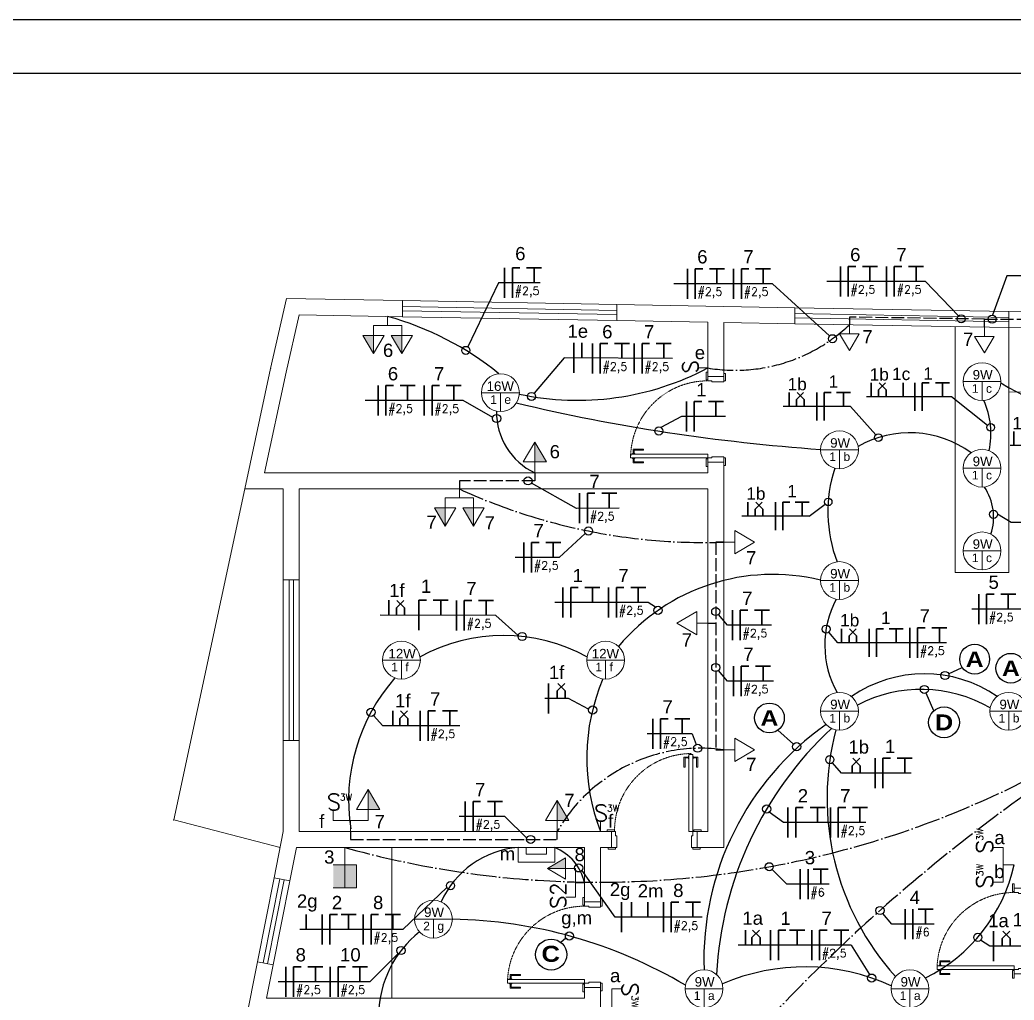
# Model space of a CAD drawing. Header units: millimetres. Extents: x 18652 to 51407, y 18252 to 30404.
# Drawn here: x 33816 to 34744, y 20306 to 21222 of the extents above; entities that cross this region are included whole.
import ezdxf
from ezdxf.enums import TextEntityAlignment as Align

# ---------------------------------------------------------------- set-up
doc = ezdxf.new("R2010")
doc.units = ezdxf.units.MM
for name, pattern in [('ACAD_ISO02W100', [15, 12, -3]), ('ACAD_ISO04W100', [30, 24, -3, 0, -3]), ('HIDDEN', [0.375, 0.25, -0.125])]:
    doc.linetypes.add(name, pattern=pattern)
for name, color, linetype, lineweight in [('ARQ09252C', 252, 'Continuous', 9), ('EJEL05130C', 130, 'Continuous', 30), ('EJEL0550C', 50, 'Continuous', 35), ('EJEL0580C', 80, 'Continuous', 9), ('EJEL25170C', 170, 'Continuous', 25), ('EJEL25170T', 170, 'ACAD_ISO02W100', 25), ('EJEL25170TP', 1, 'ACAD_ISO04W100', 25), ('EJEL3040C', 40, 'Continuous', 9), ('EJELFORMATO', 170, 'Continuous', 25)]:
    doc.layers.add(name, color=color, linetype=linetype, lineweight=lineweight)
doc.styles.add('M_abG50', font='', dxfattribs={"width": 1.1, "height": 0.13})
doc.styles.add('ROMANSI', font='RomanS')
doc.styles.add('SR60', font='simplex', dxfattribs={"height": 0.15})
doc.styles.add('SR80', font='SIMPLEX', dxfattribs={"height": 0.1})
doc.styles.get("Standard").update_dxf_attribs({"font": 'arial.ttf'})
doc.styles.get('M_abG50').set_extended_font_data('Arial Black')

# ---------------------------------------------------------------- blocks, each defined once
blk = doc.blocks.new('arandext')
at = {"layer": 'EJEL0580C', "linetype": 'Continuous'}
for p, q in [((0, 10.02), (0, 18.02)), ((0, -10.02), (0, 10.02)), ((0, -10.02), (0, -18.02))]:
    blk.add_line(p, q, dxfattribs=at)
blk.add_lwpolyline([(0, 18.02), (14.46, 18.02), (14.46, -18.02), (0, -18.02)], dxfattribs=at)
at = {"layer": 'EJEL0580C'}
blk.add_lwpolyline([(0, 10.02), (6.46, 10.02), (6.46, -10.02), (0, -10.02)], dxfattribs=at)
blk = doc.blocks.new('A$C30B02EAA')
at = {"layer": 'EJEL0580C'}
h = blk.add_hatch(color=256, dxfattribs=at)
h.dxf.hatch_style = 1
h.paths.add_polyline_path([(0, 0), (0, -16.9), (28.7, 0)])
for p, q in [((0, 0), (0, 16.9)), ((0, 16.9), (0, -16.9)), ((0, 16.9), (28.7, 0)), ((0, 0), (-15.9, 0)), ((28.7, 0), (0, -16.9)), ((0, 0), (28.7, 0))]:
    blk.add_line(p, q, dxfattribs=at)
blk = doc.blocks.new('tomada m 2')
at = {"layer": 'EJEL0580C'}
h = blk.add_hatch(color=256, dxfattribs=at)
h.dxf.hatch_style = 1
h.paths.add_polyline_path([(11317.04, 26610.91), (11327.01, 26610.91), (11317.04, 26627.81)])
h = blk.add_hatch(color=256, dxfattribs=at)
h.dxf.hatch_style = 1
h.paths.add_polyline_path([(11343.66, 26610.91), (11353.64, 26610.91), (11343.66, 26627.81)])
for p, q in [((11307.06, 26610.91), (11317.04, 26627.81)), ((11317.04, 26627.81), (11327.01, 26610.91)), ((11317.04, 26610.91), (11317.04, 26627.81)), ((11333.69, 26610.91), (11343.66, 26627.81)), ((11343.66, 26627.81), (11353.64, 26610.91)), ((11343.66, 26610.91), (11343.66, 26627.81)), ((11317.04, 26610.91), (11307.06, 26610.91)), ((11307.06, 26610.91), (11327.01, 26610.91)), ((11317.04, 26610.91), (11317.04, 26601.56)), ((11343.66, 26610.91), (11333.69, 26610.91)), ((11333.69, 26610.91), (11353.64, 26610.91)), ((11343.66, 26610.91), (11343.66, 26601.56)), ((11317.04, 26601.56), (11343.66, 26601.56)), ((11343.66, 26601.56), (11330.35, 26601.56)), ((11330.35, 26601.56), (11330.35, 26595.09)), ((11330.35, 26595.09), (11330.35, 26593.14))]:
    blk.add_line(p, q, dxfattribs=at)
blk = doc.blocks.new('A$C358D43A7')
at = {"layer": 'EJEL0580C'}
for p, q in [((0, 0), (0, 16.9)), ((0, 16.9), (0, -16.9)), ((0, 16.9), (28.7, 0)), ((0, 0), (-15.9, 0)), ((28.7, 0), (0, -16.9))]:
    blk.add_line(p, q, dxfattribs=at)
blk = doc.blocks.new('A$C5CDA3447')
at = {"layer": 'EJEL0580C'}
blk.add_line((6.6, 0), (-6.6, 0), dxfattribs=at)
at = {"layer": 'EJEL0580C', "style": 'SR80'}
blk.add_text('S', height=21.2, rotation=270, dxfattribs=at).set_placement((6.6, 7.4))
blk = doc.blocks.new('A$C0AE3526C')
at = {"layer": 'EJEL0580C'}
h = blk.add_hatch(color=256, dxfattribs=at)
h.dxf.hatch_style = 1
h.paths.add_polyline_path([(47.6, 15.9), (15.9, 15.9), (15.9, -15.9), (47.6, -15.9)])
h = blk.add_hatch(color=256, dxfattribs=at)
h.dxf.hatch_style = 1
h.paths.add_polyline_path([(47.6, -15.9), (47.6, 0), (15.9, 0), (15.9, -15.9)])
for p, q in [((15.9, 15.9), (47.6, 15.9)), ((15.9, -15.9), (15.9, 15.9)), ((15.9, -15.9), (15.9, 15.9)), ((47.6, -15.9), (47.6, 15.9)), ((47.6, -15.9), (47.6, 15.9)), ((-7.9, 0), (47.6, 0)), ((0, 0), (47.6, 0))]:
    blk.add_line(p, q, dxfattribs=at)
blk = doc.blocks.new('A$C3D7A1D48')
at = {"layer": 'EJEL0580C'}
blk.add_line((6.6, 0), (-6.6, 0), dxfattribs=at)
at = {"layer": 'EJEL0580C', "style": 'SR80'}
blk.add_text('S2', height=21.16, rotation=270, dxfattribs=at).set_placement((6.6, 16.1))
blk = doc.blocks.new('A$C71E37391')
at = {"layer": 'EJEL0550C', "ltscale": 0.015}
for p, q in [((7.02, 14.03), (-7.02, 14.03)), ((0, 0), (0, 14.03))]:
    blk.add_line(p, q, dxfattribs=at)
blk = doc.blocks.new('A$C1116134A')
at = {"layer": 'EJEL0550C', "ltscale": 0.015}
for p, q in [((0, -14.03), (0, 14.03)), ((0, 14.03), (7.02, 14.03))]:
    blk.add_line(p, q, dxfattribs=at)
blk = doc.blocks.new('A$C33D512FD')
at = {"layer": 'EJEL0550C', "ltscale": 0.015}
for p, q in [((-3.76, 7), (3.26, 14.02)), ((3.76, 7), (-3.26, 14.02)), ((-3.76, -0.01), (-3.76, 7)), ((3.76, -0.01), (3.76, 7))]:
    blk.add_line(p, q, dxfattribs=at)
blk = doc.blocks.new('TYFYTFTY')
at = {"layer": 'EJEL0580C'}
for q in [(-208, 0), (208, 0), (0, -208)]:
    blk.add_line((0, 0), q, dxfattribs=at)
blk.add_circle((0, 0), 208, dxfattribs=at)

msp = doc.modelspace()

# ---------------------------------------------------------------- hatches: boundary and pattern name
at = {"layer": 'EJEL0580C'}
h = msp.add_hatch(color=256, dxfattribs=at)
h.dxf.hatch_style = 1
h.paths.add_polyline_path([(34325.33, 20429.01), (34325.33, 20438.98), (34308.43, 20429.01)])

# ---------------------------------------------------------------- linework, layer by layer
at = {"layer": 'ARQ09252C'}
for p, q in [((34064.64, 20961.67), (34049.7, 20896.23)), ((34173.08, 20959.72), (34064.64, 20961.67)), ((34173.08, 20944.71), (34173.08, 20959.72)), ((34173.08, 20959.72), (34373.08, 20956.12)), ((34173.12, 20954.21), (34373.12, 20950.62)), ((34539.36, 20953.13), (34373.08, 20956.12)), ((34373.08, 20941.12), (34373.08, 20956.12)), ((34539.36, 20938.13), (34539.36, 20953.13)), ((34539.36, 20953.13), (34739.36, 20949.54)), ((34076.56, 20946.45), (34064.35, 20892.99)), ((34173.08, 20944.71), (34076.56, 20946.45)), ((34173.05, 20950.22), (34373.05, 20946.62)), ((34173.08, 20944.71), (34373.08, 20941.12)), ((34539.32, 20943.63), (34739.32, 20940.04)), ((34539.4, 20947.63), (34739.4, 20944.04)), ((35014.33, 20944.6), (34739.36, 20949.54)), ((34739.36, 20934.54), (34739.36, 20949.54)), ((34458.1, 20939.59), (34373.08, 20941.12)), ((34458.1, 20888.79), (34458.1, 20939.59)), ((34539.36, 20938.13), (34473.1, 20939.32)), ((34473.1, 20888.79), (34473.1, 20939.32)), ((34539.36, 20938.13), (34739.36, 20934.54)), ((34689.36, 20705.7), (34689.36, 20935.44)), ((34999.33, 20929.87), (34739.36, 20934.54)), ((34739.36, 20934.54), (34739.36, 20705.7)), ((34049.7, 20896.23), (34025.59, 20783.79)), ((34064.35, 20892.99), (34044.15, 20798.79)), ((34458.1, 20888.79), (34473.1, 20888.79)), ((34939.33, 20870.93), (34739.36, 20874.53)), ((34388.62, 20816.77), (34388.62, 20821.01)), ((34388.62, 20821.01), (34389.42, 20821.01)), ((34398.12, 20821.01), (34389.42, 20821.01)), ((34389.42, 20819.88), (34389.42, 20816.77)), ((34389.42, 20819.88), (34398.12, 20819.88)), ((34397.94, 20819.88), (34397.94, 20821.01)), ((34398.12, 20819.88), (34398.12, 20821.01)), ((34389.42, 20812.3), (34388.62, 20812.3)), ((34388.62, 20812.3), (34388.62, 20808.06)), ((34388.62, 20808.06), (34389.42, 20808.06)), ((34389.42, 20809.19), (34389.42, 20812.3)), ((34389.42, 20809.19), (34398.12, 20809.19)), ((34398.12, 20808.06), (34389.42, 20808.06)), ((34397.94, 20809.19), (34397.94, 20808.06)), ((34398.12, 20809.19), (34398.12, 20808.06)), ((34458.1, 20798.79), (34458.1, 20808.79)), ((34458.1, 20808.79), (34473.1, 20808.79)), ((34473.1, 20798.79), (34473.1, 20808.79)), ((34473.1, 20808.79), (34473.1, 20808.79)), ((34044.15, 20798.79), (34458.1, 20798.79)), ((34473.1, 20798.79), (34473.1, 20448.79)), ((33959.27, 20474.47, 111382), (34025.59, 20783.79)), ((34025.59, 20783.79), (34061.62, 20783.79)), ((34061.62, 20783.79), (34061.62, 20698.79)), ((34076.62, 20783.79), (34076.62, 20698.79)), ((34076.62, 20783.79), (34458.1, 20783.79)), ((34458.1, 20783.79), (34458.1, 20463.79)), ((34739.36, 20705.7), (34689.36, 20705.7)), ((34076.62, 20698.79), (34061.62, 20698.79)), ((34061.62, 20698.79), (34061.62, 20548.79)), ((34067.12, 20698.79), (34067.12, 20548.79)), ((34071.12, 20698.79), (34071.12, 20548.79)), ((34076.62, 20548.79), (34076.62, 20698.79)), ((34061.62, 20548.79), (34061.62, 20463.79)), ((34076.62, 20548.79), (34061.62, 20548.79)), ((34076.62, 20548.79), (34076.62, 20463.79)), ((34440.12, 20533.27), (34435.88, 20533.27)), ((34435.88, 20533.27), (34435.88, 20532.47)), ((34435.88, 20523.77), (34435.88, 20532.47)), ((34437.01, 20532.47), (34440.12, 20532.47)), ((34437.01, 20532.47), (34437.01, 20523.77)), ((34444.59, 20532.47), (34444.59, 20533.27)), ((34444.59, 20533.27), (34448.83, 20533.27)), ((34447.7, 20532.47), (34444.59, 20532.47)), ((34447.7, 20532.47), (34447.7, 20523.77)), ((34448.83, 20533.27), (34448.83, 20532.47)), ((34448.83, 20523.77), (34448.83, 20532.47)), ((34437.01, 20523.95), (34435.88, 20523.95)), ((34437.01, 20523.77), (34435.88, 20523.77)), ((34447.7, 20523.95), (34448.83, 20523.95)), ((34447.7, 20523.77), (34448.83, 20523.77)), ((33959.27, 20474.47), (34058.65, 20448.79)), ((34061.62, 20463.79), (34053.06, 20420.51)), ((34076.62, 20463.79), (34368.1, 20463.79)), ((34368.1, 20463.79), (34368.1, 20448.79)), ((34448.1, 20463.79), (34458.1, 20463.79)), ((34458.1, 20463.79), (34448.1, 20463.79)), ((34448.1, 20463.79), (34448.1, 20448.79)), ((34067.77, 20417.6), (34073.94, 20448.79)), ((34073.94, 20448.79), (34343.1, 20448.79)), ((34163.1, 20448.79), (34163.1, 20307.93)), ((34343.1, 20448.79), (34343.1, 20397.93)), ((34358.1, 20448.79), (34368.1, 20448.79)), ((34358.1, 20448.79), (34358.1, 20397.93)), ((34448.1, 20448.79), (34473.1, 20448.79)), ((34037.54, 20342.03), (34053.06, 20420.51)), ((34042.94, 20340.96), (34058.46, 20419.44)), ((34046.86, 20340.18), (34062.38, 20418.66)), ((34052.26, 20339.12), (34067.77, 20417.6)), ((34067.77, 20417.6), (34053.06, 20420.51)), ((34343.1, 20397.93), (34358.1, 20397.93)), ((34037.54, 20342.03), (33942.81, 19862.93)), ((34052.26, 20339.12), (34037.54, 20342.03)), ((34674.84, 20338.68), (34674.84, 20342.92)), ((34674.84, 20342.92), (34675.64, 20342.92)), ((34684.34, 20342.92), (34675.64, 20342.92)), ((34675.64, 20341.79), (34675.64, 20338.68)), ((34675.64, 20341.79), (34684.34, 20341.79)), ((34684.16, 20341.79), (34684.16, 20342.92)), ((34684.34, 20341.79), (34684.34, 20342.92)), ((34046.09, 20307.93), (34052.26, 20339.12)), ((34675.64, 20334.21), (34674.84, 20334.21)), ((34674.84, 20334.21), (34674.84, 20329.97)), ((34675.64, 20331.11), (34675.64, 20334.21)), ((34675.64, 20331.11), (34684.34, 20331.11)), ((34684.16, 20331.11), (34684.16, 20329.97)), ((34684.34, 20331.11), (34684.34, 20329.97)), ((34273.62, 20325.91), (34273.62, 20330.15)), ((34273.62, 20330.15), (34274.42, 20330.15)), ((34274.42, 20321.44), (34273.62, 20321.44)), ((34273.62, 20321.44), (34273.62, 20317.21)), ((34283.12, 20330.15), (34274.42, 20330.15)), ((34274.42, 20329.02), (34274.42, 20325.91)), ((34274.42, 20329.02), (34283.12, 20329.02)), ((34274.42, 20318.34), (34274.42, 20321.44)), ((34282.94, 20329.02), (34282.94, 20330.15)), ((34283.12, 20329.02), (34283.12, 20330.15)), ((34674.84, 20329.97), (34675.64, 20329.97)), ((34684.34, 20329.97), (34675.64, 20329.97)), ((34273.62, 20317.21), (34274.42, 20317.21)), ((34274.42, 20318.34), (34283.12, 20318.34)), ((34283.12, 20317.21), (34274.42, 20317.21)), ((34282.94, 20318.34), (34282.94, 20317.21)), ((34283.12, 20318.34), (34283.12, 20317.21)), ((34343.1, 20317.93), (34343.1, 20307.93)), ((34343.1, 20317.93), (34358.1, 20317.93)), ((34358.1, 20317.93), (34358.1, 20282.93)), ((34343.1, 20307.93), (34046.09, 20307.93))]:
    msp.add_line(p, q, dxfattribs=at)
for points in [[(34456.6, 20885.79), (34456.6, 20892.79), (34458.1, 20892.79), (34458.1, 20885.79)], [(34474.6, 20884.79), (34474.6, 20891.79), (34473.1, 20891.79), (34473.1, 20884.79)], [(34386.1, 20812.79), (34386.1, 20816.29), (34458.1, 20816.29), (34458.1, 20812.79)], [(34456.6, 20804.79), (34456.6, 20811.79), (34458.1, 20811.79), (34458.1, 20804.79)], [(34474.6, 20805.79), (34474.6, 20812.79), (34473.1, 20812.79), (34473.1, 20805.79)], [(34444.1, 20535.79), (34440.6, 20535.79), (34440.6, 20463.79), (34444.1, 20463.79)], [(34371.1, 20465.29), (34364.1, 20465.29), (34364.1, 20463.79), (34371.1, 20463.79)], [(34452.1, 20465.29), (34445.1, 20465.29), (34445.1, 20463.79), (34452.1, 20463.79)], [(34372.1, 20447.29), (34365.1, 20447.29), (34365.1, 20448.79), (34372.1, 20448.79)], [(34451.1, 20447.29), (34444.1, 20447.29), (34444.1, 20448.79), (34451.1, 20448.79)], [(34742.83, 20407.7), (34742.83, 20414.7), (34744.33, 20414.7), (34744.33, 20407.7)], [(34341.6, 20394.93), (34341.6, 20401.93), (34343.1, 20401.93), (34343.1, 20394.93)], [(34359.6, 20393.93), (34359.6, 20400.93), (34358.1, 20400.93), (34358.1, 20393.93)], [(34672.33, 20334.7), (34672.33, 20338.2), (34744.33, 20338.2), (34744.33, 20334.7)], [(34742.83, 20326.7), (34742.83, 20333.7), (34744.33, 20333.7), (34744.33, 20326.7)], [(34271.1, 20321.93), (34271.1, 20325.43), (34343.1, 20325.43), (34343.1, 20321.93)], [(34359.6, 20314.93), (34359.6, 20321.93), (34358.1, 20321.93), (34358.1, 20314.93)], [(34341.6, 20313.93), (34341.6, 20320.93), (34343.1, 20320.93), (34343.1, 20313.93)]]:
    msp.add_lwpolyline(points, close=True, dxfattribs=at)
for points in [[(34473.1, 20888.79), (34458.1, 20888.79), (34458.1, 20884.79), (34462.1, 20884.79), (34462.1, 20883.79), (34473.1, 20883.79), (34473.1, 20888.79)], [(34473.1, 20808.79), (34458.1, 20808.79), (34458.1, 20812.79), (34462.1, 20812.79), (34462.1, 20813.79), (34473.1, 20813.79), (34473.1, 20808.79)], [(34368.1, 20448.79), (34368.1, 20463.79), (34372.1, 20463.79), (34372.1, 20459.79), (34373.1, 20459.79), (34373.1, 20448.79), (34368.1, 20448.79)], [(34448.1, 20448.79), (34448.1, 20463.79), (34444.1, 20463.79), (34444.1, 20459.79), (34443.1, 20459.79), (34443.1, 20448.79), (34448.1, 20448.79)], [(34759.33, 20410.7), (34744.33, 20410.7), (34744.33, 20406.7), (34748.33, 20406.7), (34748.33, 20405.7), (34759.33, 20405.7), (34759.33, 20410.7)], [(34358.1, 20397.93), (34343.1, 20397.93), (34343.1, 20393.93), (34347.1, 20393.93), (34347.1, 20392.93), (34358.1, 20392.93), (34358.1, 20397.93)], [(34759.33, 20330.7), (34744.33, 20330.7), (34744.33, 20334.7), (34748.33, 20334.7), (34748.33, 20335.7), (34759.33, 20335.7), (34759.33, 20330.7)], [(34358.1, 20317.93), (34343.1, 20317.93), (34343.1, 20321.93), (34347.1, 20321.93), (34347.1, 20322.93), (34358.1, 20322.93), (34358.1, 20317.93)]]:
    msp.add_lwpolyline(points, dxfattribs=at)
for points in [[(34387.86, 20816.47), (34387.86, 20816.29), (34390.17, 20816.29), (34390.17, 20816.47, 0.414214), (34389.87, 20816.77), (34388.16, 20816.77, 0.414214)], [(34387.86, 20812.6), (34387.86, 20812.79), (34390.17, 20812.79), (34390.17, 20812.6, -0.414214), (34389.87, 20812.3), (34388.16, 20812.3, -0.414214)], [(34440.42, 20534.03), (34440.6, 20534.03), (34440.6, 20531.72), (34440.42, 20531.72, -0.414214), (34440.12, 20532.02), (34440.12, 20533.73, -0.414214)], [(34444.29, 20534.03), (34444.1, 20534.03), (34444.1, 20531.72), (34444.29, 20531.72, 0.414214), (34444.59, 20532.02), (34444.59, 20533.73, 0.414214)], [(34674.09, 20338.38), (34674.09, 20338.2), (34676.4, 20338.2), (34676.4, 20338.38, 0.414214), (34676.1, 20338.68), (34674.39, 20338.68, 0.414214)], [(34674.09, 20334.51), (34674.09, 20334.7), (34676.4, 20334.7), (34676.4, 20334.51, -0.414214), (34676.1, 20334.21), (34674.39, 20334.21, -0.414214)], [(34272.86, 20325.61), (34272.86, 20325.43), (34275.17, 20325.43), (34275.17, 20325.61, 0.414214), (34274.87, 20325.91), (34273.16, 20325.91, 0.414214)], [(34272.86, 20321.74), (34272.86, 20321.93), (34275.17, 20321.93), (34275.17, 20321.74, -0.414214), (34274.87, 20321.44), (34273.16, 20321.44, -0.414214)]]:
    msp.add_lwpolyline(points, format="xyb", close=True, dxfattribs=at)
at = {"layer": 'ARQ09252C', "linetype": 'HIDDEN'}
for centre in [(34458.1, 20812.79), (34443.1, 20464.54), (34744.33, 20334.7), (34343.1, 20321.93)]:
    msp.add_arc(centre, 72, 90, 180, dxfattribs=at)
at = {"layer": 'ARQ09252C'}
for p in [(34049.7, 20896.23, 111379), (33959.27, 20474.47, 111382)]:
    msp.add_point(p, dxfattribs=at)
at = {"layer": 'EJEL05130C', "ltscale": 0.2}
for p, q in [((34737.62, 20982.74), (34723.98, 20946.22)), ((34783.44, 20982.74), (34737.62, 20982.74)), ((34301.58, 20976.41), (34262.59, 20976.41)), ((34518.54, 20975.55), (34426.58, 20975.55)), ((34661.41, 20977.56), (34569.45, 20977.56)), ((34685.99, 20869.84), (34606.44, 20869.84)), ((34719.39, 20843.01), (34685.99, 20869.84)), ((34229.57, 20866.29), (34137.97, 20866.29)), ((34257.3, 20850.4), (34229.57, 20866.29)), ((34591.47, 20860.73), (34528.52, 20860.73)), ((34615.18, 20834.41), (34591.47, 20860.73)), ((34433.61, 20851.36), (34414.22, 20841.25)), ((34474.67, 20851.36), (34433.61, 20851.36)), ((34825.61, 20824.22), (34740.52, 20824.34)), ((34552.86, 20758.42), (34567.82, 20769.58)), ((34375.34, 20765.68), (34335.45, 20765.56)), ((34552.86, 20758.42), (34489.91, 20758.42)), ((34741.48, 20752.52), (34728.92, 20760.2)), ((34778.62, 20752.52), (34741.48, 20752.52)), ((34319.45, 20719.69), (34343.75, 20742.1)), ((34319.45, 20719.69), (34278.35, 20719.69)), ((34402.42, 20677.75), (34315.42, 20677.75)), ((34409.18, 20673.19), (34402.42, 20677.75)), ((34260.31, 20665.6), (34152.05, 20665.93)), ((34281.12, 20646.98), (34260.31, 20665.6)), ((34476.53, 20656.5), (34468.08, 20666.33)), ((34790.69, 20671.48), (34704.73, 20671.48)), ((34517.59, 20656.5), (34476.53, 20656.5)), ((34579.6, 20640.1), (34571.15, 20649.93)), ((34681.23, 20640.1), (34579.6, 20640.1)), ((34476.53, 20604.21), (34468.08, 20614.04)), ((34519.48, 20604.15), (34476.53, 20604.21)), ((34669.39, 20576.48), (34662.27, 20593.05)), ((34328.18, 20588.06), (34306.1, 20588.06)), ((34346.89, 20578.11), (34328.18, 20588.06)), ((34154.5, 20562.36), (34146.05, 20572.19)), ((34226.62, 20562.36), (34154.5, 20562.36)), ((34443.6, 20555.09), (34401.57, 20555.09)), ((34443.6, 20555.09), (34447.36, 20545.06)), ((34583.12, 20518.12), (34574.67, 20527.94)), ((34648.26, 20518.12), (34583.12, 20518.12)), ((34528.86, 20472), (34515.62, 20481.83)), ((34268.54, 20477.76), (34225.79, 20477.76)), ((34289.04, 20457.35), (34268.54, 20477.76)), ((34605.84, 20472), (34528.86, 20472)), ((34371.69, 20383.58), (34340.64, 20427.55)), ((34532, 20414.41), (34518.28, 20428.11)), ((34571.5, 20414.41), (34532, 20414.41)), ((34173.19, 20372.19), (34214.52, 20411.29)), ((34629.99, 20377.22), (34621.54, 20387.05)), ((34453.02, 20383.58), (34371.69, 20383.58)), ((34669.5, 20377.22), (34629.99, 20377.22)), ((34173.19, 20372.19), (34077.08, 20372.19)), ((34721.77, 20356.69), (34713, 20362.04)), ((34142.4, 20323.39), (34168.92, 20349.83)), ((34592.09, 20357.52), (34486.56, 20357.52)), ((34804.82, 20356.69), (34721.77, 20356.69)), ((34100.87, 20323.39), (34056.92, 20323.39)), ((34142.4, 20323.39), (34092.97, 20323.39))]:
    msp.add_line(p, q, dxfattribs=at)
at = {"layer": 'EJEL05130C'}
for p, q in [((34262.59, 20976.41), (34234.14, 20916.44)), ((34518.54, 20975.55), (34571.92, 20926.68)), ((34661.41, 20977.56), (34692.28, 20945.5)), ((34324.01, 20906.34), (34295.92, 20873.12)), ((34425.24, 20905.53), (34324.01, 20906.34)), ((34335.45, 20765.56), (34293.45, 20789.16)), ((34683.13, 20611.08), (34695.84, 20617.07)), ((34523.66, 20558.35), (34538.3, 20545.43)), ((34201.9, 20381.82), (34201.9, 20381.82)), ((34325.66, 20364.14), (34320.99, 20360.01)), ((34592.09, 20357.52), (34609.26, 20329.98))]:
    msp.add_line(p, q, dxfattribs=at)
at = {"layer": 'EJEL05130C', "ltscale": 0.001}
for centre, radius in [((34694.91, 20942.77), 3.8), ((34723.77, 20942.43), 3.8), ((34574.73, 20924.12), 3.8), ((34232.15, 20913.21), 3.8), ((34293.46, 20870.22), 3.8), ((34261.01, 20849.59), 3.8), ((34412.39, 20837.92), 3.8), ((34722.49, 20841.29), 3.54), ((34617.55, 20831.78), 3.54), ((34290.3, 20791.29), 3.8), ((34570.66, 20771.7), 3.54), ((34725.12, 20760.07), 3.8), ((34346.71, 20744.49), 3.8), ((34411.67, 20670.32), 3.8), ((34465.6, 20669.21), 3.8), ((34568.68, 20652.81), 3.8), ((34284.76, 20645.89), 3.8), ((34465.6, 20616.92), 3.8), ((34679.69, 20609.47), 3.8), ((34660.53, 20596.43), 3.8), ((34143.57, 20575.07), 3.8), ((34350.58, 20577.21), 3.8), ((34448.69, 20541.5), 3.8), ((34541.15, 20542.92), 3.8), ((34572.2, 20530.83), 3.8), ((34513.14, 20484.71), 3.8), ((34292.69, 20456.29), 3.8), ((34337.5, 20429.68), 3.8), ((34515.59, 20430.79), 3.8), ((34217.82, 20413.16), 3.8), ((34619.07, 20389.93), 3.8), ((34328.91, 20366.12), 3.8), ((34710.37, 20364.79), 3.8), ((34171.61, 20352.51), 3.8), ((34611.27, 20326.76), 3.8)]:
    msp.add_circle(centre, radius, dxfattribs=at)
at = {"layer": 'EJEL05130C'}
for centre, radius in [((34707.48, 20624.7), 13.92), ((34741.29, 20616.26), 13.92), ((34515.73, 20569.79), 13.92), ((34678.85, 20565.68), 14.36), ((34311.84, 20348.74), 14.51)]:
    msp.add_circle(centre, radius, dxfattribs=at)
at = {"layer": 'EJEL0550C', "ltscale": 0.015}
for p, q in [((34268.33, 20962.37), (34268.33, 20990.44)), ((34582.01, 20963.53), (34582.01, 20991.6)), ((34625.14, 20963.53), (34625.14, 20991.6)), ((34439.14, 20961.52), (34439.14, 20989.58)), ((34482.27, 20961.52), (34482.27, 20989.58)), ((34332.98, 20892.24), (34332.98, 20920.3)), ((34340.42, 20906.27), (34340.42, 20920.3)), ((34350.39, 20891.5), (34350.39, 20919.56)), ((34389.45, 20891.5), (34389.45, 20919.56)), ((34150.17, 20852.26), (34150.17, 20880.32)), ((34193.29, 20852.26), (34193.29, 20880.32)), ((34610.76, 20869.84), (34610.76, 20882.93)), ((34640.8, 20869.84), (34640.8, 20882.93)), ((34651.65, 20856.75), (34651.65, 20882.93)), ((34534.08, 20860.73), (34534.08, 20873.82)), ((34560, 20847.64), (34560, 20873.82)), ((34438.21, 20837.33), (34438.21, 20865.39)), ((34744.04, 20824.22), (34744.04, 20837.31)), ((34338.47, 20751.65), (34338.47, 20779.71)), ((34495.46, 20758.42), (34495.46, 20771.51)), ((34521.38, 20745.33), (34521.38, 20771.51)), ((34286.2, 20705.66), (34286.2, 20733.72)), ((34322.83, 20663.72), (34322.83, 20691.78)), ((34365.56, 20663.72), (34365.56, 20691.78)), ((34711.29, 20657.45), (34711.29, 20685.51)), ((34160.36, 20665.91), (34160.36, 20679.94)), ((34223.45, 20651.57), (34223.45, 20679.63)), ((34481.13, 20642.47), (34481.13, 20670.53)), ((34583.14, 20640.1), (34583.14, 20653.19)), ((34609.06, 20627.01), (34609.06, 20653.19)), ((34646.88, 20626.07), (34646.88, 20654.13)), ((34482.16, 20590.17), (34482.16, 20618.23)), ((34309.34, 20574.03), (34309.34, 20602.09)), ((34163.91, 20562.36), (34163.91, 20576.39)), ((34189.63, 20548.33), (34189.63, 20576.39)), ((34406.74, 20541.06), (34406.74, 20569.12)), ((34614.53, 20504.08), (34614.53, 20532.15)), ((34231.68, 20463.73), (34231.68, 20491.79)), ((34533.09, 20457.97), (34533.09, 20486.03)), ((34572.71, 20457.97), (34572.71, 20486.03)), ((34544.56, 20400.38), (34544.56, 20428.44)), ((34551.85, 20400.38), (34551.85, 20428.44)), ((34377.46, 20369.55), (34377.46, 20397.61)), ((34386.93, 20383.58), (34386.93, 20397.61)), ((34402.07, 20383.58), (34402.07, 20397.61)), ((34416.71, 20369.55), (34416.71, 20397.61)), ((34083.15, 20372.19), (34083.15, 20386.22)), ((34097.88, 20358.15), (34097.88, 20386.22)), ((34136.33, 20358.15), (34136.33, 20386.22)), ((34642.56, 20363.19), (34642.56, 20391.25)), ((34649.85, 20363.19), (34649.85, 20391.25)), ((34493.39, 20357.52), (34493.39, 20371.55)), ((34516.89, 20343.49), (34516.89, 20371.55)), ((34555.23, 20343.49), (34555.23, 20371.55)), ((34725.01, 20342.66), (34725.01, 20370.72)), ((34064, 20309.36), (34064, 20337.42)), ((34105.54, 20309.36), (34105.54, 20337.42))]:
    msp.add_line(p, q, dxfattribs=at)
at = {"layer": 'EJEL0580C'}
for p, q in [((34108.3, 20483.64), (34108.3, 20474.08)), ((34108.3, 20474.08), (34140.85, 20474.08)), ((34140.85, 20474.08), (34124.57, 20474.08)), ((34124.57, 20474.08), (34124.57, 20466.16)), ((34357.97, 20473.34), (34357.97, 20463.79)), ((34124.57, 20466.16), (34124.57, 20463.79)), ((34724.48, 20448.9), (34734.03, 20448.9)), ((34734.03, 20416.35), (34734.03, 20448.9)), ((34734.03, 20448.9), (34734.03, 20432.62)), ((34308.43, 20429.01), (34325.33, 20438.98)), ((34325.33, 20419.04), (34325.33, 20438.98)), ((34734.03, 20432.62), (34741.95, 20432.62)), ((34741.95, 20432.62), (34744.33, 20432.62)), ((34325.33, 20419.04), (34308.43, 20429.01)), ((34325.33, 20429.01), (34308.43, 20429.01)), ((34325.33, 20429.01), (34334.68, 20429.01)), ((34325.33, 20429.01), (34325.33, 20419.04)), ((34334.68, 20402.38), (34334.68, 20429.01)), ((34334.68, 20429.01), (34334.68, 20415.69)), ((34334.68, 20415.69), (34341.16, 20415.69)), ((34341.16, 20415.69), (34343.1, 20415.69)), ((34724.48, 20416.35), (34734.03, 20416.35)), ((34377.96, 20316.7), (34368.4, 20316.7)), ((34368.4, 20316.7), (34368.4, 20284.15))]:
    msp.add_line(p, q, dxfattribs=at)
at = {"layer": 'EJEL25170C'}
for centre, radius, start, end in [((34082.47, 20668.75), 286.64, 50.95479, 74.49696), ((34336.62, 21126.13), 259.52, 257.87823, 297.91251), ((34832.66, 21041.71), 188.09, 237.64958, 277.14119), ((34688.49, 22592.78), 1776.45, 256.6834, 265.96626), ((34648.6, 20835.58), 74.08, 347.5306, 24.63008), ((34323.74, 20855.64), 63.02, 179.29425, 244.45837), ((34646.85, 20738.9), 97.39, 53.93912, 119.66822), ((34700.86, 20762.5), 130.53, 161.8343, 200.98179), ((34674.69, 20757.44), 50.51, 341.63159, 33.8585), ((34518.89, 20515.87), 188.02, 76.26487, 140.00814), ((34658.71, 20637.88), 91.26, 151.97679, 209.03132), ((34267.28, 20484.41), 162.41, 61.28945, 118.64794), ((34660.52, 20491), 120.01, 55.55002, 124.59178), ((34295.97, 20492.44), 173.39, 138.58342, 188.718), ((34534.04, 20532.28), 188.93, 156.94785, 201.2567), ((34657.61, 20467.39), 129.07, 60.09927, 117.52887), ((34723.59, 20343.63), 269.08, 125.16135, 181.94025), ((34805.91, 20311.45), 340.2, 133.05273, 176.83783), ((34818.37, 20494.74), 248.81, 165.11438, 222.00615), ((34287.68, 20363.1), 85.94, 94.43602, 156.05322), ((34297.48, 20405.52), 46.75, 12.5724, 67.74996), ((34592.63, 20466.14), 155.35, 296.33923, 347.54198), ((34212.4, 19941.84), 439.98, 59.26644, 89.06109), ((34250.8, 20291.29), 100.06, 128.25348, 179.06216), ((34548.64, 20144.58), 192.64, 65.17881, 113.50693)]:
    msp.add_arc(centre, radius, start, end, dxfattribs=at)
at = {"layer": 'EJEL25170T'}
for p, q in [((34716.72, 20942.45), (34590.5, 20944.31)), ((34590.6, 20944.31), (34590.5, 20937.21)), ((34716.59, 20934.95), (34716.72, 20942.45)), ((34716.72, 20942.45), (34767.36, 20942.33)), ((34296.57, 20798.79), (34296.57, 20791.29)), ((34296.57, 20791.29), (34226.12, 20791.29)), ((34226.12, 20791.29), (34226.12, 20783.79)), ((34473.1, 20734.07), (34465.6, 20734.07)), ((34465.6, 20734.07), (34465.6, 20540.1)), ((34458.1, 20658.42), (34465.6, 20658.42)), ((34465.6, 20540.1), (34473.1, 20540.1)), ((34124.57, 20463.79), (34124.57, 20456.29)), ((34317.53, 20456.29), (34317.53, 20463.79)), ((34124.57, 20456.29), (34317.53, 20456.29))]:
    msp.add_line(p, q, dxfattribs=at)
at = {"layer": 'EJEL25170TP'}
for centre, radius, start, end in [((34483.81, 21049.66), 155, 260.45416, 313.49542), ((34454.47, 21279.86), 546.1, 245.28321, 271.95597), ((34356.37, 21299.5), 883.18, 254.41687, 301.66097), ((35673.88, 19205.93), 1585.71, 122.19892, 152.34435), ((34452.05, 20386.29), 155.24, 82.20551, 150.05471)]:
    msp.add_arc(centre, radius, start, end, dxfattribs=at)
at = {"layer": 'EJELFORMATO', "color": 7}
msp.add_lwpolyline([(31086.06, 18252.04), (35291.06, 18252.04), (35291.06, 21222.04), (31086.06, 21222.04)], close=True, dxfattribs=at)
at = {"layer": 'EJELFORMATO'}
msp.add_lwpolyline([(35241.06, 18302.04), (35241.06, 21172.04), (31211.06, 21172.04), (31211.06, 18302.04)], close=True, dxfattribs=at)

# ---------------------------------------------------------------- block references
at = {"layer": 'EJEL05130C', "rotation": 180}
for p in [(45489.43, 47538.11), (45556.47, 47376.93)]:
    msp.add_blockref('tomada m 2', p, dxfattribs=at)
at = {"layer": 'EJEL0550C'}
for name, p in [('A$C1116134A', (34275.62, 20976.41)), ('A$C71E37391', (34295.95, 20976.41)), ('A$C1116134A', (34589.3, 20977.56)), ('A$C71E37391', (34609.63, 20977.56)), ('A$C1116134A', (34632.43, 20977.56)), ('A$C71E37391', (34652.76, 20977.56)), ('A$C1116134A', (34446.43, 20975.55)), ('A$C71E37391', (34466.76, 20975.55)), ('A$C1116134A', (34489.56, 20975.55)), ('A$C71E37391', (34509.89, 20975.55)), ('A$C1116134A', (34357.67, 20905.53)), ('A$C71E37391', (34378.01, 20905.53)), ('A$C1116134A', (34396.74, 20905.53)), ('A$C71E37391', (34417.07, 20905.53)), ('A$C1116134A', (34157.46, 20866.29)), ('A$C71E37391', (34177.79, 20866.29)), ('A$C1116134A', (34200.58, 20866.29)), ('A$C71E37391', (34220.91, 20866.29)), ('A$C1116134A', (34445.5, 20851.36)), ('A$C71E37391', (34465.83, 20851.36)), ('A$C1116134A', (34345.76, 20765.68)), ('A$C71E37391', (34366.09, 20765.68)), ('A$C1116134A', (34293.49, 20719.69)), ('A$C71E37391', (34313.82, 20719.69)), ('A$C1116134A', (34330.12, 20677.75)), ('A$C71E37391', (34350.45, 20677.75)), ('A$C1116134A', (34372.85, 20677.75)), ('A$C71E37391', (34393.18, 20677.75)), ('A$C1116134A', (34718.58, 20671.48)), ('A$C71E37391', (34738.91, 20671.48)), ('A$C33D512FD', (34171.1, 20665.64)), ('A$C1116134A', (34188.35, 20665.82)), ('A$C71E37391', (34208.68, 20665.82)), ('A$C1116134A', (34230.74, 20665.6)), ('A$C71E37391', (34251.07, 20665.6)), ('A$C1116134A', (34488.42, 20656.5)), ('A$C71E37391', (34508.75, 20656.5)), ('A$C1116134A', (34654.17, 20640.1)), ('A$C71E37391', (34674.5, 20640.1)), ('A$C1116134A', (34489.45, 20604.2)), ('A$C71E37391', (34509.78, 20604.2)), ('A$C33D512FD', (34321.32, 20588.07)), ('A$C33D512FD', (34174.3, 20562.37)), ('A$C1116134A', (34196.92, 20562.36)), ('A$C71E37391', (34217.25, 20562.36)), ('A$C1116134A', (34414.03, 20555.09)), ('A$C71E37391', (34434.36, 20555.09)), ('A$C33D512FD', (34596.88, 20518.13)), ('A$C1116134A', (34621.82, 20518.12)), ('A$C71E37391', (34642.15, 20518.12)), ('A$C1116134A', (34238.97, 20477.76)), ('A$C71E37391', (34259.3, 20477.76)), ('A$C1116134A', (34540.38, 20472)), ('A$C71E37391', (34560.71, 20472)), ('A$C1116134A', (34580, 20472)), ('A$C71E37391', (34600.33, 20472)), ('A$C71E37391', (34563.68, 20414.41)), ('A$C1116134A', (34424, 20383.58)), ('A$C71E37391', (34444.33, 20383.58)), ('A$C1116134A', (34105.17, 20372.19)), ('A$C71E37391', (34122.67, 20372.19)), ('A$C1116134A', (34143.62, 20372.19)), ('A$C71E37391', (34163.95, 20372.19)), ('A$C71E37391', (34661.67, 20377.22)), ('A$C33D512FD', (34503.23, 20357.53)), ('A$C1116134A', (34524.18, 20357.52)), ('A$C71E37391', (34541.68, 20357.52)), ('A$C1116134A', (34562.52, 20357.52)), ('A$C71E37391', (34582.85, 20357.52)), ('A$C33D512FD', (34736.98, 20356.7)), ('A$C1116134A', (34071.29, 20323.39)), ('A$C71E37391', (34091.62, 20323.39)), ('A$C1116134A', (34112.82, 20323.39)), ('A$C71E37391', (34133.16, 20323.39))]:
    msp.add_blockref(name, p, dxfattribs=at)
at = {"layer": 'EJEL0550C', "xscale": 0.9328630995011489, "yscale": 0.9328630995011489, "zscale": 0.9328630995011489}
for name, p in [('A$C33D512FD', (34621.25, 20869.85)), ('A$C1116134A', (34658.45, 20869.84)), ('A$C71E37391', (34677.41, 20869.84)), ('A$C33D512FD', (34544.57, 20860.74)), ('A$C1116134A', (34566.8, 20860.73)), ('A$C71E37391', (34585.08, 20860.73)), ('A$C33D512FD', (34505.95, 20758.43)), ('A$C1116134A', (34528.18, 20758.42)), ('A$C71E37391', (34546.46, 20758.42)), ('A$C33D512FD', (34593.63, 20640.11)), ('A$C1116134A', (34615.86, 20640.1)), ('A$C71E37391', (34634.14, 20640.1))]:
    msp.add_blockref(name, p, dxfattribs=at)
at = {"layer": 'EJEL0580C'}
for name, p, xscale, yscale, zscale, rotation in [('A$C358D43A7', (34590.5, 20928.62), 0.5416117283645762, 0.5416117283645762, 0.5416117283645762, 270), ('A$C358D43A7', (34716.59, 20926.35), 0.5416117283645762, 0.5416117283645762, 0.5416117283645762, 270), ('A$C5CDA3447', (34453.59, 20896.8), 0.67988, 0.67988, 0.67988, 180), ('A$C30B02EAA', (34296.57, 20809.04), 0.645886, 0.645886, 0.645886, 89.99999999999999), ('A$C358D43A7', (34447.85, 20658.42), 0.645886, 0.645886, 0.645886, 180), ('A$C30B02EAA', (34140.85, 20484.33), 0.645886, 0.645886, 0.645886, 89.99999999999999), ('A$C30B02EAA', (34317.53, 20474.04), 0.645886, 0.645886, 0.645886, 89.99999999999999), ('A$C0AE3526C', (34119.11, 20443.4), 0.67988, 0.67988, 0.67988, 270), ('arandext', (34298.1, 20448.79), 0.9475441421562776, 0.9475441421562776, 0.9475441421562776, 270), ('A$C3D7A1D48', (34330.15, 20402.38), 0.67988, 0.67988, 0.67988, 179.9999999999759)]:
    msp.add_blockref(name, p, dxfattribs=dict(at, xscale=xscale, yscale=yscale, zscale=zscale, rotation=rotation))
at = {"layer": 'EJEL0580C', "xscale": 0.645886, "yscale": 0.645886, "zscale": 0.645886}
for p in [(34483.36, 20734.07), (34483.36, 20540.1)]:
    msp.add_blockref('A$C358D43A7', p, dxfattribs=at)
at = {"layer": 'EJEL3040C', "xscale": 0.08498500000000002, "yscale": 0.08498500000000002, "zscale": 0.08498500000000002}
for p in [(34714.36, 20884.08), (34264.47, 20873.73), (34581.23, 20820.34), (34714.36, 20803.14), (34714.36, 20725.87), (34581.23, 20698.19), (34171.99, 20623.79), (34362.73, 20623.79), (34581.23, 20576.05), (34739.36, 20576.05), (34201.9, 20381.82), (34454.66, 20316.81), (34647.02, 20316.81)]:
    msp.add_blockref('TYFYTFTY', p, dxfattribs=at)

# ---------------------------------------------------------------- texts
at = {"layer": 'EJEL05130C', "attachment_point": 1}
for s, width, gutter_width, insert, char_height in [('6', 64.9923, 61.92, (34278.25, 21009.83), 12.38), ('6', 64.9923, 61.92, (34591.15, 21008.89), 12.38), ('7', 64.9923, 61.92, (34634.27, 21008.89), 12.38), ('6', 64.9923, 61.92, (34448.28, 21006.88), 12.38), ('7', 64.9923, 61.92, (34491.4, 21006.88), 12.38), ('1e', 64.9923, 61.92, (34327.13, 20937.4), 12.384), ('6', 64.9923, 61.92, (34359.52, 20936.85), 12.38), ('7', 64.9923, 61.92, (34398.58, 20936.85), 12.38), ('7', 64.9923, 61.92, (34602.56, 20932.17), 12.38), ('7', 64.9923, 61.92, (34696.6, 20929.8), 12.38), ('6', 64.9923, 61.92, (34154.73, 20919.52), 12.38), ('e', 64.9923, 61.92, (34446.03, 20917.35), 12.38), ('6', 64.9923, 61.92, (34159.31, 20897.61), 12.38), ('7', 64.9923, 61.92, (34202.43, 20897.61), 12.38), ('1b', 60.6289, 57.76, (34609.39, 20896.61), 11.552), ('1c', 60.6289, 57.76, (34630.3, 20897.05), 11.552), ('1', 60.6289, 57.76, (34659.46, 20897.34), 11.55), ('1b', 60.6289, 57.76, (34532.71, 20887.5), 11.552), ('1', 60.6289, 57.76, (34570.97, 20889.83), 11.55), ('9W', 46.6159, 44.41, (34705.63, 20894.94), 8.882), ('16W', 46.6159, 44.41, (34251.56, 20884.25), 8.882), ('1', 64.9923, 61.92, (34447.35, 20882.69), 12.38), ('1', 42.2223, 40.23, (34704.81, 20881.64), 8.05), ('c', 42.2223, 40.23, (34718.05, 20881.68), 8.05), ('1', 42.2223, 40.23, (34254.91, 20871.28), 8.05), ('e', 42.2223, 40.23, (34268.15, 20871.32), 8.05), ('1b', 60.6289, 57.76, (34742.67, 20850.99), 11.552), ('6', 64.9923, 61.92, (34310.45, 20824.77), 12.38), ('9W', 46.6159, 44.41, (34572.5, 20831.19), 8.882), ('1', 42.2223, 40.23, (34571.68, 20817.9), 8.05), ('b', 42.2223, 40.23, (34584.92, 20817.94), 8.05), ('9W', 46.6159, 44.41, (34705.63, 20813.99), 8.882), ('7', 64.9923, 61.92, (34347.61, 20797), 12.38), ('1', 42.2223, 40.23, (34704.81, 20800.69), 8.05), ('c', 42.2223, 40.23, (34718.05, 20800.74), 8.05), ('1b', 60.6289, 57.76, (34494.09, 20785.19), 11.552), ('1', 60.6289, 57.76, (34532.36, 20787.52), 11.55), ('7', 64.9923, 61.92, (34195.41, 20758.92), 12.38), ('7', 64.9923, 61.92, (34249.68, 20758.33), 12.38), ('7', 64.9923, 61.92, (34295.34, 20751.01), 12.38), ('9W', 46.6159, 44.41, (34705.63, 20736.72), 8.882), ('7', 64.9923, 61.92, (34493.94, 20725.68), 12.38), ('1', 42.2223, 40.23, (34704.81, 20723.42), 8.05), ('c', 42.2223, 40.23, (34718.05, 20723.47), 8.05), ('1', 64.9923, 61.92, (34331.97, 20709.07), 12.38), ('7', 64.9923, 61.92, (34374.69, 20709.07), 12.38), ('9W', 46.6159, 44.41, (34572.5, 20709.05), 8.882), ('5', 64.9923, 61.92, (34720.43, 20702.8), 12.38), ('1f', 64.9923, 61.92, (34160.49, 20695.11), 12.384), ('1', 64.9923, 61.92, (34190.17, 20699.03), 12.38), ('7', 64.9923, 61.92, (34232.58, 20696.93), 12.38), ('1', 42.2223, 40.23, (34571.68, 20695.75), 8.05), ('b', 42.2223, 40.23, (34584.92, 20695.79), 8.05), ('7', 64.9923, 61.92, (34490.26, 20687.82), 12.38), ('1b', 60.6289, 57.76, (34581.77, 20666.87), 11.552), ('1', 60.6289, 57.76, (34620.03, 20669.2), 11.55), ('7', 64.9923, 61.92, (34656.01, 20671.43), 12.38), ('7', 64.9923, 61.92, (34433.8, 20648.82), 12.38), ('12W', 46.6159, 44.41, (34159.88, 20634.37), 8.882), ('12W', 46.6159, 44.41, (34349.82, 20634.31), 8.882), ('7', 64.9923, 61.92, (34491.3, 20635.52), 12.38), ('1', 42.2223, 40.23, (34162.44, 20621.34), 8.05), ('f', 42.2223, 40.23, (34175.68, 20621.39), 8.05), ('1f', 64.9923, 61.92, (34309.72, 20618.54), 12.384), ('1', 42.2223, 40.23, (34353.18, 20621.34), 8.05), ('f', 42.2223, 40.23, (34366.42, 20621.39), 8.05), ('1f', 64.9923, 61.92, (34166.04, 20592.03), 12.384), ('7', 64.9923, 61.92, (34198.77, 20593.69), 12.38), ('7', 64.9923, 61.92, (34415.87, 20586.41), 12.38), ('9W', 46.6159, 44.41, (34572.5, 20586.9), 8.882), ('9W', 46.6159, 44.41, (34730.63, 20586.9), 8.882), ('1', 42.2223, 40.23, (34571.68, 20573.6), 8.05), ('b', 42.2223, 40.23, (34584.92, 20573.64), 8.05), ('1', 42.2223, 40.23, (34729.81, 20573.6), 8.05), ('b', 42.2223, 40.23, (34743.05, 20573.64), 8.05), ('1b', 64.9923, 61.92, (34589.56, 20548.88), 12.384), ('1', 64.9923, 61.92, (34623.67, 20549.44), 12.38), ('7', 64.9923, 61.92, (34494.02, 20532.62), 12.38), ('7', 64.9923, 61.92, (34240.81, 20509.08), 12.38), ('7', 64.9923, 61.92, (34324.06, 20498.96), 12.38), ('2', 64.9923, 61.92, (34542.23, 20503.33), 12.38), ('7', 64.9923, 61.92, (34581.85, 20503.33), 12.38), ('f', 64.9923, 61.92, (34095.2, 20479.35), 12.38), ('7', 64.9923, 61.92, (34146.89, 20479.2), 12.38), ('f', 64.9923, 61.92, (34364.98, 20479.61), 12.38), ('a', 64.9923, 61.92, (34725.87, 20464.28), 12.38), ('3', 64.9923, 61.92, (34099.77, 20446.07), 12.38), ('m', 64.9923, 61.92, (34263.83, 20449.02), 12.38), ('8', 64.9923, 61.92, (34333.71, 20448.36), 12.38), ('3', 64.9923, 61.92, (34548.78, 20445.49), 12.38), ('b', 64.9923, 61.92, (34725.68, 20432.52), 12.38), ('2g', 64.9923, 61.92, (34366.65, 20415.7), 12.384), ('2m', 64.9923, 61.92, (34392.73, 20414.44), 12.384), ('8', 64.9923, 61.92, (34425.85, 20414.9), 12.38), ('2g', 64.9923, 61.92, (34074.37, 20404.97), 12.384), ('4', 64.9923, 61.92, (34646.78, 20408.3), 12.38), ('2', 64.9923, 61.92, (34107.01, 20403.51), 12.38), ('8', 64.9923, 61.92, (34145.46, 20403.51), 12.38), ('9W', 46.6159, 44.41, (34193.17, 20392.67), 8.882), ('g,m', 64.9923, 61.92, (34321.24, 20389.24), 12.384), ('1a', 64.9923, 61.92, (34490.47, 20388.95), 12.384), ('1', 64.9923, 61.92, (34526.03, 20388.84), 12.38), ('7', 64.9923, 61.92, (34564.37, 20388.84), 12.38), ('1a', 64.9923, 61.92, (34720.15, 20386.67), 12.384), ('1b', 64.9923, 61.92, (34742.94, 20387.46), 12.384), ('2', 42.2223, 40.23, (34192.35, 20379.38), 8.05), ('g', 42.2223, 40.23, (34205.59, 20379.42), 8.05), ('8', 64.9923, 61.92, (34073.14, 20354.71), 12.38), ('10', 64.9923, 61.92, (34114.67, 20354.71), 12.384), ('a', 64.9923, 61.92, (34366.83, 20335.31), 12.38), ('9W', 46.6159, 44.41, (34445.93, 20327.66), 8.882), ('9W', 46.6159, 44.41, (34638.29, 20327.66), 8.882), ('1', 42.2223, 40.23, (34445.11, 20314.37), 8.05), ('a', 42.2223, 40.23, (34458.35, 20314.41), 8.05), ('1', 42.2223, 40.23, (34637.47, 20314.37), 8.05), ('a', 42.2223, 40.23, (34650.71, 20314.41), 8.05)]:
    msp.add_mtext_dynamic_manual_height_columns(s, width=width, gutter_width=gutter_width, heights=[0], dxfattribs=dict(at, insert=insert, char_height=char_height))
at = {"layer": 'EJEL0580C'}
for s, height, style, p in [('S', 15.24, 'SR80', (34102.33, 20483.65)), ('3W', 6.094, 'SR60', (34114.51, 20492.76)), ('S', 15.24, 'SR80', (34352, 20473.35)), ('3W', 6.094, 'SR60', (34364.17, 20482.47))]:
    msp.add_text(s, height=height, dxfattribs=dict(at, style=style)).set_placement(p)
for s, height, rotation, style, p in [('3W', 6.094, 90, 'SR60', (34715.35, 20455.1)), ('S', 15.24, 90, 'SR80', (34724.47, 20442.93)), ('3W', 6.094, 90, 'SR60', (34715.35, 20422.01)), ('S', 15.24, 90, 'SR80', (34724.47, 20410.39)), ('S', 15.24, 270, 'SR80', (34377.97, 20322.67)), ('3W', 6.094, 270, 'SR60', (34387.08, 20310.5))]:
    msp.add_text(s, height=height, rotation=rotation, dxfattribs=dict(at, style=style)).set_placement(p)
at = {"layer": 'EJEL3040C', "style": 'ROMANSI'}
for s, p in [('#2,5', (34277.77, 20965.13)), ('#2,5', (34448.59, 20964.27)), ('#2,5', (34491.71, 20964.27)), ('#2,5', (34591.46, 20966.29)), ('#2,5', (34634.58, 20966.29)), ('#2,5', (34359.83, 20894.25)), ('#2,5', (34398.89, 20894.25)), ('#2,5', (34159.61, 20855.01)), ('#2,5', (34202.74, 20855.01)), ('#2,5', (34347.92, 20754.4)), ('#2,5', (34295.64, 20708.41)), ('#2,5', (34375, 20666.47)), ('#2,5', (34720.74, 20660.2)), ('#2,5', (34232.89, 20654.32)), ('#2,5', (34490.57, 20645.22)), ('#2,5', (34656.32, 20628.82)), ('#2,5', (34491.61, 20592.92)), ('#2,5', (34199.07, 20551.08)), ('#2,5', (34416.18, 20543.81)), ('#2,5', (34241.12, 20466.48)), ('#2,5', (34582.16, 20460.72)), ('#6', (34554.01, 20403.13)), ('#2,5', (34426.06, 20371.92)), ('#2,5', (34145.77, 20360.91)), ('#6', (34652, 20365.94)), ('#2,5', (34564.67, 20346.24)), ('#2,5', (34073.45, 20312.11)), ('#2,5', (34114.98, 20312.11))]:
    msp.add_text(s, height=7.629, dxfattribs=at).set_placement(p)
at = {"layer": 'EJEL3040C', "style": 'M_abG50'}
for s, height, p in [('A', 14.36, (34707.48, 20624.7)), ('A', 14.36, (34741.29, 20616.26)), ('A', 14.36, (34515.73, 20569.79)), ('D', 14.81, (34678.85, 20565.68)), ('C', 14.97, (34311.44, 20349.42))]:
    msp.add_text(s, height=height, dxfattribs=at).set_placement(p, align=Align.MIDDLE_CENTER)

doc.saveas('drawing.dxf')
